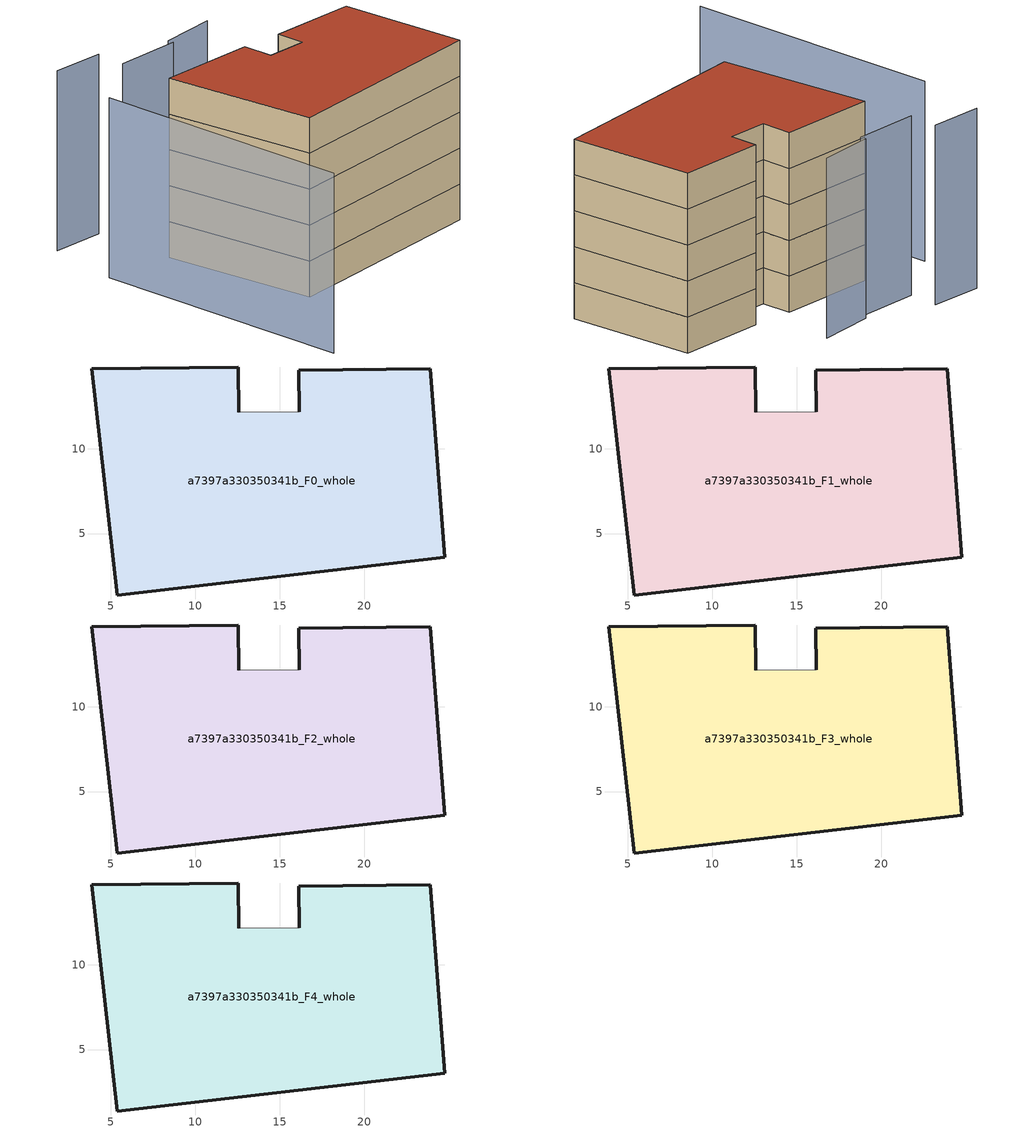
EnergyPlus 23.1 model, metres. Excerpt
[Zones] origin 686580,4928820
a7397a330350341b_F0_whole
 floor ground (EU_floor_Construction): 23.9,14.74 24.77,3.59 5.38,1.36 3.87,14.76 12.54,14.85 12.57,12.16 16.16,12.19 16.13,14.66 z0
 wall outside (EU_wall_Construction): 12.57,12.16 12.54,14.85 3.87,14.76 5.38,1.36 24.77,3.59 23.9,14.74 16.13,14.66 16.16,12.19 z0:3
 wall adiabatic (EU_wall_Construction): 16.16,12.19 12.57,12.16 z0:3
a7397a330350341b_F1_whole
 floor to a7397a330350341b_F0_whole (EU_floor_Construction): 23.9,14.74 24.77,3.59 5.38,1.36 3.87,14.76 12.54,14.85 12.57,12.16 16.16,12.19 16.13,14.66 z3
 wall outside (EU_wall_Construction): 12.57,12.16 12.54,14.85 3.87,14.76 5.38,1.36 24.77,3.59 23.9,14.74 16.13,14.66 16.16,12.19 z3:6
 wall adiabatic (EU_wall_Construction): 16.16,12.19 12.57,12.16 z3:6
a7397a330350341b_F2_whole
 floor to a7397a330350341b_F1_whole (EU_floor_Construction): 23.9,14.74 24.77,3.59 5.38,1.36 3.87,14.76 12.54,14.85 12.57,12.16 16.16,12.19 16.13,14.66 z6
 wall outside (EU_wall_Construction): 12.57,12.16 12.54,14.85 3.87,14.76 5.38,1.36 24.77,3.59 23.9,14.74 16.13,14.66 16.16,12.19 z6:9
 wall adiabatic (EU_wall_Construction): 16.16,12.19 12.57,12.16 z6:9
a7397a330350341b_F3_whole
 floor to a7397a330350341b_F2_whole (EU_floor_Construction): 23.9,14.74 24.77,3.59 5.38,1.36 3.87,14.76 12.54,14.85 12.57,12.16 16.16,12.19 16.13,14.66 z9
 wall outside (EU_wall_Construction): 12.57,12.16 12.54,14.85 3.87,14.76 5.38,1.36 24.77,3.59 23.9,14.74 16.13,14.66 16.16,12.19 z9:12
 wall adiabatic (EU_wall_Construction): 16.16,12.19 12.57,12.16 z9:12
a7397a330350341b_F4_whole
 floor to a7397a330350341b_F3_whole (EU_floor_Construction): 23.9,14.74 24.77,3.59 5.38,1.36 3.87,14.76 12.54,14.85 12.57,12.16 16.16,12.19 16.13,14.66 z12
 wall outside (EU_wall_Construction): 12.57,12.16 12.54,14.85 3.87,14.76 5.38,1.36 24.77,3.59 23.9,14.74 16.13,14.66 16.16,12.19 z12:15
 wall adiabatic (EU_wall_Construction): 16.16,12.19 12.57,12.16 z12:15
 roof outside (EU_roof_Construction): 24.77,3.59 23.9,14.74 16.13,14.66 16.16,12.19 12.57,12.16 12.54,14.85 3.87,14.76 5.38,1.36 z15
shading: -2.25,15.41 -1.65,-7.7 / 14.37,20.55 9.41,20.01 / 9.42,19.5 3.57,19.39 / 3.72,22.07 -0.94,22.09 z0:15
[Building]
EU S2 Campaign: North Axis=0; Terrain=City; Solar Distribution=FullExterior
[Site:Location]
Bologna: Latitude=44.5; Longitude=11.25; Time Zone=1; Elevation=37
[SizingPeriod:WeatherFileDays]
AnnualSizingPeriod: Begin Month=1; Begin Day of Month=1; End Month=12; End Day of Month=31; Day of Week for Start Day=Monday; Use Weather File Daylight Saving Period=No; Use Weather File Rain and Snow Indicators=No
[MATERIAL]
EU_InternalMass_Material: Roughness=MediumRough; Thickness=0.1; Conductivity=1; Density=1800; Specific Heat=900; Thermal Absorptance=0.9; Solar Absorptance=0.7; Visible Absorptance=0.7
[MATERIAL:NOMASS] Roughness=MediumRough; Thermal Absorptance=0.9; Solar Absorptance=0.7; Visible Absorptance=0.7
Name | Thermal Resistance
EU_wall_NoMass | 0.905828
EU_roof_NoMass | 0.37593
EU_floor_NoMass | 0.67114
[CONSTRUCTION]
EU_wall_Construction: EU_wall_NoMass
EU_roof_Construction: EU_roof_NoMass
EU_floor_Construction: EU_floor_NoMass
EU_InternalMass_Construction: EU_InternalMass_Material
[ZONE] Type=1; Multiplier=1; Ceiling Height=autocalculate; Floor Area=autocalculate; Part of Total Floor Area=Yes
Name | Volume
a7397a330350341b_F0_whole | 702.258
a7397a330350341b_F1_whole; a7397a330350341b_F2_whole; a7397a330350341b_F3_whole; a7397a330350341b_F4_whole | 702.256
[INTERNALMASS] Construction=EU_InternalMass_Construction; Surface Area=234.086
Name | Zone or ZoneList
a7397a330350341b_F0_whole_EU_InternalMass | a7397a330350341b_F0_whole
a7397a330350341b_F1_whole_EU_InternalMass | a7397a330350341b_F1_whole
a7397a330350341b_F2_whole_EU_InternalMass | a7397a330350341b_F2_whole
a7397a330350341b_F3_whole_EU_InternalMass | a7397a330350341b_F3_whole
a7397a330350341b_F4_whole_EU_InternalMass | a7397a330350341b_F4_whole
[OTHEREQUIPMENT] Fuel Type=Electricity; Design Level Calculation Method=Watts/Area; Power per Zone Floor Area=1; Fraction Latent=0; Fraction Radiant=0; Fraction Lost=0; Carbon Dioxide Generation Rate=0; EndUse Subcategory=EU_Step8_InternalGains
Name | Zone or ZoneList or Space or SpaceList | Schedule
EU_Step8_InternalGain_a7397a330350341b_F0_whole_f000 | a7397a330350341b_F0_whole | EU_Step8_GainSchedule_a7397a330350341b_F0_whole_f000
EU_Step8_InternalGain_a7397a330350341b_F1_whole_f000 | a7397a330350341b_F1_whole | EU_Step8_GainSchedule_a7397a330350341b_F1_whole_f000
EU_Step8_InternalGain_a7397a330350341b_F2_whole_f000 | a7397a330350341b_F2_whole | EU_Step8_GainSchedule_a7397a330350341b_F2_whole_f000
EU_Step8_InternalGain_a7397a330350341b_F3_whole_f000 | a7397a330350341b_F3_whole | EU_Step8_GainSchedule_a7397a330350341b_F3_whole_f000
EU_Step8_InternalGain_a7397a330350341b_F4_whole_f000 | a7397a330350341b_F4_whole | EU_Step8_GainSchedule_a7397a330350341b_F4_whole_f000
[ZONEVENTILATION:DESIGNFLOWRATE] Schedule=EU_AlwaysOn; Design Flow Rate Calculation Method=AirChanges/Hour; Air Changes per Hour=0.73129; Ventilation Type=Natural; Fan Pressure Rise=0; Fan Total Efficiency=1; Constant Term Coefficient=1; Temperature Term Coefficient=0; Velocity Term Coefficient=0; Velocity Squared Term Coefficient=0; Minimum Indoor Temperature=-100; Maximum Indoor Temperature=100; Delta Temperature=-100; Minimum Outdoor Temperature=-100; Maximum Outdoor Temperature=100; Maximum Wind Speed=40
Name | Zone or ZoneList or Space or SpaceList
EU_ConstantAir_a7397a330350341b_F0_whole | a7397a330350341b_F0_whole
EU_ConstantAir_a7397a330350341b_F1_whole | a7397a330350341b_F1_whole
EU_ConstantAir_a7397a330350341b_F2_whole | a7397a330350341b_F2_whole
EU_ConstantAir_a7397a330350341b_F3_whole | a7397a330350341b_F3_whole
EU_ConstantAir_a7397a330350341b_F4_whole | a7397a330350341b_F4_whole
[HVACTEMPLATE:THERMOSTAT] Constant Heating Setpoint=20; Constant Cooling Setpoint=50
EU_HeatOnly_a7397a330350341b_F0_whole; EU_HeatOnly_a7397a330350341b_F1_whole; EU_HeatOnly_a7397a330350341b_F2_whole; EU_HeatOnly_a7397a330350341b_F3_whole; EU_HeatOnly_a7397a330350341b_F4_whole
[HVACTEMPLATE:ZONE:IDEALLOADSAIRSYSTEM] System Availability Schedule=EU_AlwaysOn; Maximum Heating Supply Air Temperature=50; Minimum Cooling Supply Air Temperature=13; Maximum Heating Supply Air Humidity Ratio=0.0156; Minimum Cooling Supply Air Humidity Ratio=0.0077; Heating Limit=NoLimit; Cooling Limit=NoLimit; Heating Availability Schedule=EU_AlwaysOn; Cooling Availability Schedule=EU_CoolingOff; Dehumidification Control Type=ConstantSensibleHeatRatio; Cooling Sensible Heat Ratio=0.7; Dehumidification Setpoint=60; Humidification Control Type=None; Humidification Setpoint=30; Outdoor Air Method=None; Outdoor Air Flow Rate per Person=0.00944; Outdoor Air Flow Rate per Zone Floor Area=0; Outdoor Air Flow Rate per Zone=0; Demand Controlled Ventilation Type=None; Outdoor Air Economizer Type=NoEconomizer; Heat Recovery Type=None; Sensible Heat Recovery Effectiveness=0.7; Latent Heat Recovery Effectiveness=0.65
Name | Template Thermostat
a7397a330350341b_F0_whole | EU_HeatOnly_a7397a330350341b_F0_whole
a7397a330350341b_F1_whole | EU_HeatOnly_a7397a330350341b_F1_whole
a7397a330350341b_F2_whole | EU_HeatOnly_a7397a330350341b_F2_whole
a7397a330350341b_F3_whole | EU_HeatOnly_a7397a330350341b_F3_whole
a7397a330350341b_F4_whole | EU_HeatOnly_a7397a330350341b_F4_whole
[SIZING:ZONE] Zone Cooling Design Supply Air Temperature Input Method=SupplyAirTemperature; Zone Cooling Design Supply Air Temperature=13; Zone Heating Design Supply Air Temperature Input Method=SupplyAirTemperature; Zone Heating Design Supply Air Temperature=50; Zone Cooling Design Supply Air Humidity Ratio=0.008; Zone Heating Design Supply Air Humidity Ratio=0.008; Cooling Design Air Flow Method=DesignDay; Cooling Design Air Flow Rate=0; Cooling Minimum Air Flow per Zone Floor Area=0.000762; Cooling Minimum Air Flow=0; Cooling Minimum Air Flow Fraction=0.2; Heating Design Air Flow Method=DesignDay; Heating Design Air Flow Rate=0; Heating Maximum Air Flow per Zone Floor Area=0.002032; Heating Maximum Air Flow=0.141576; Heating Maximum Air Flow Fraction=0.3; Account for Dedicated Outdoor Air System=No; Dedicated Outdoor Air System Control Strategy=NeutralSupplyAir; Dedicated Outdoor Air Low Setpoint Temperature for Design=autosize; Dedicated Outdoor Air High Setpoint Temperature for Design=autosize; Zone Load Sizing Method=Sensible Load Only No Latent Load; Zone Latent Cooling Design Supply Air Humidity Ratio Input Method=HumidityRatioDifference; Zone Cooling Design Supply Air Humidity Ratio Difference=0.005; Zone Latent Heating Design Supply Air Humidity Ratio Input Method=HumidityRatioDifference; Zone Humidification Design Supply Air Humidity Ratio Difference=0.005
a7397a330350341b_F0_whole; a7397a330350341b_F1_whole; a7397a330350341b_F2_whole; a7397a330350341b_F3_whole; a7397a330350341b_F4_whole
[SCHEDULE:CONSTANT]
Name | Hourly Value
EU_AlwaysOn | 1
EU_CoolingOff | 0
[SCHEDULE:FILE] Column Number=1; Rows to Skip at Top=0; Number of Hours of Data=8760; Column Separator=Comma; Interpolate to Timestep=No; Minutes per Item=60; Adjust Schedule for Daylight Savings=Yes
Name | File
EU_Step8_GainSchedule_a7397a330350341b_F0_whole_f000 | ../../schedules/a7397a330350341b/a7397a330350341b_F0_whole_f000_gain.csv
EU_Step8_GainSchedule_a7397a330350341b_F1_whole_f000 | ../../schedules/a7397a330350341b/a7397a330350341b_F1_whole_f000_gain.csv
EU_Step8_GainSchedule_a7397a330350341b_F2_whole_f000 | ../../schedules/a7397a330350341b/a7397a330350341b_F2_whole_f000_gain.csv
EU_Step8_GainSchedule_a7397a330350341b_F3_whole_f000 | ../../schedules/a7397a330350341b/a7397a330350341b_F3_whole_f000_gain.csv
EU_Step8_GainSchedule_a7397a330350341b_F4_whole_f000 | ../../schedules/a7397a330350341b/a7397a330350341b_F4_whole_f000_gain.csv
